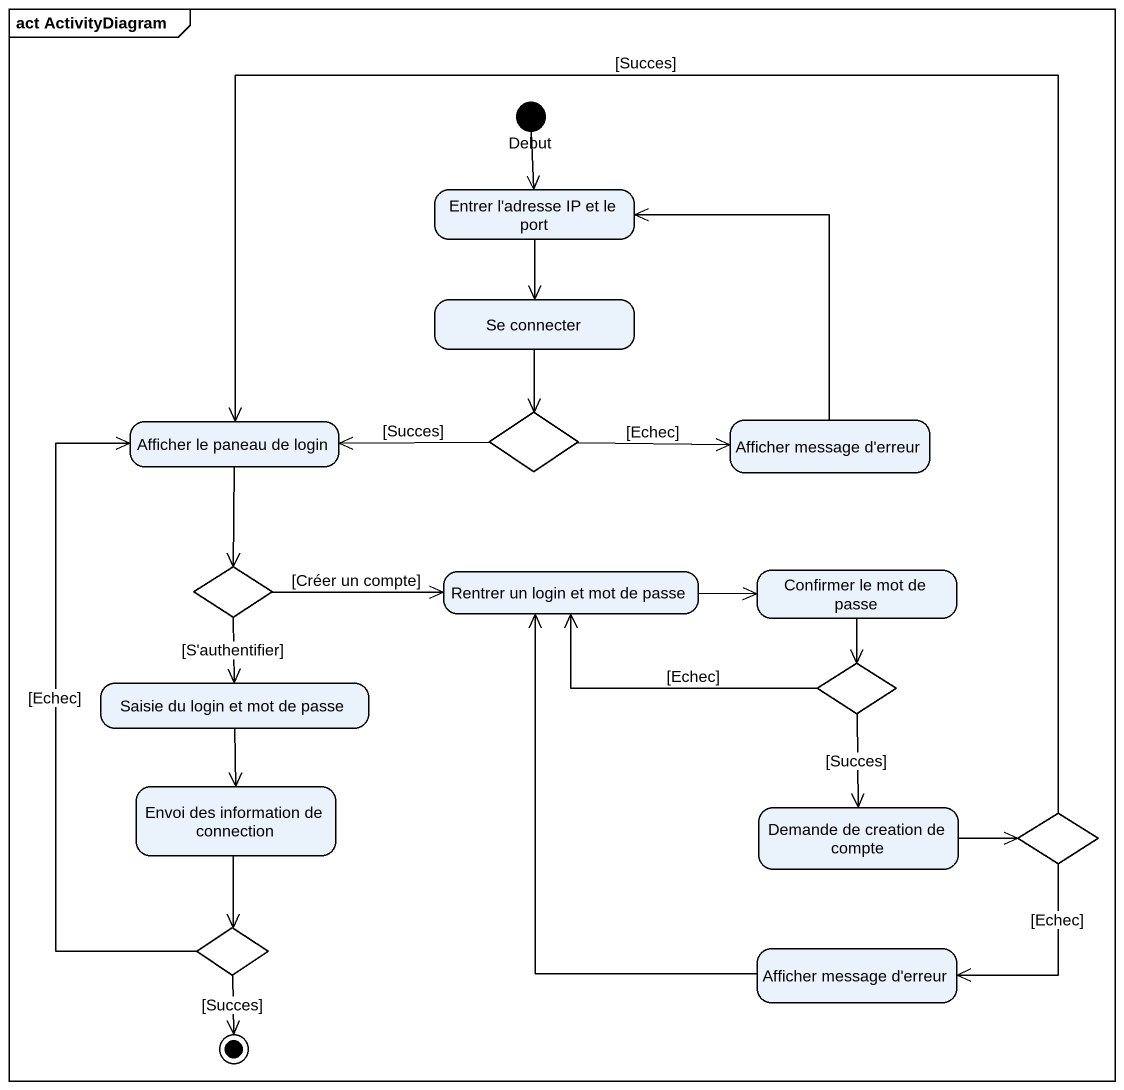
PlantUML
@startuml
mainframe act ActivityDiagram
hide empty description
state Debut <<start>>
state "Entrer l'adresse IP et le port" as Entrer_l_adresse_IP_et_le
state "Se connecter" as Se_connecter
state "Afficher le paneau de login" as Afficher_le_paneau_de_login
state choice1 <<choice>>
state "Afficher message d'erreur" as Afficher_message_d_erreur
state choice2 <<choice>>
state "Rentrer un login et mot de passe" as Rentrer_un_login_et_mot_de
state "Confirmer le mot de passe" as Confirmer_le_mot_de_passe
state "Saisie du login et mot de passe" as Saisie_du_login_et_mot_de
state choice3 <<choice>>
state "Envoi des information de connection" as Envoi_des_information_de
state "Demande de creation de compte" as Demande_de_creation_de
state choice4 <<choice>>
state choice5 <<choice>>
state "Afficher message d'erreur" as Afficher_message_d_erreur_2
Debut --> Entrer_l_adresse_IP_et_le
Entrer_l_adresse_IP_et_le --> Se_connecter
Se_connecter --> choice1
Afficher_le_paneau_de_login --> choice2
choice1 -left-> Afficher_le_paneau_de_login : [Succes]
choice1 -right-> Afficher_message_d_erreur : [Echec]
Afficher_message_d_erreur -up-> Entrer_l_adresse_IP_et_le
choice2 -right-> Rentrer_un_login_et_mot_de : [Créer un compte]
choice2 --> Saisie_du_login_et_mot_de : [S'authentifier]
Rentrer_un_login_et_mot_de -right-> Confirmer_le_mot_de_passe
Confirmer_le_mot_de_passe --> choice3
Saisie_du_login_et_mot_de --> Envoi_des_information_de
choice3 -left-> Rentrer_un_login_et_mot_de : [Echec]
choice3 --> Demande_de_creation_de : [Succes]
Envoi_des_information_de --> choice5
Demande_de_creation_de -right-> choice4
choice4 -left-> Afficher_le_paneau_de_login : [Succes]
choice4 --> Afficher_message_d_erreur_2 : [Echec]
choice5 -up-> Afficher_le_paneau_de_login : [Echec]
Afficher_message_d_erreur_2 -up-> Rentrer_un_login_et_mot_de
choice5 --> [*] : [Succes]
@enduml
